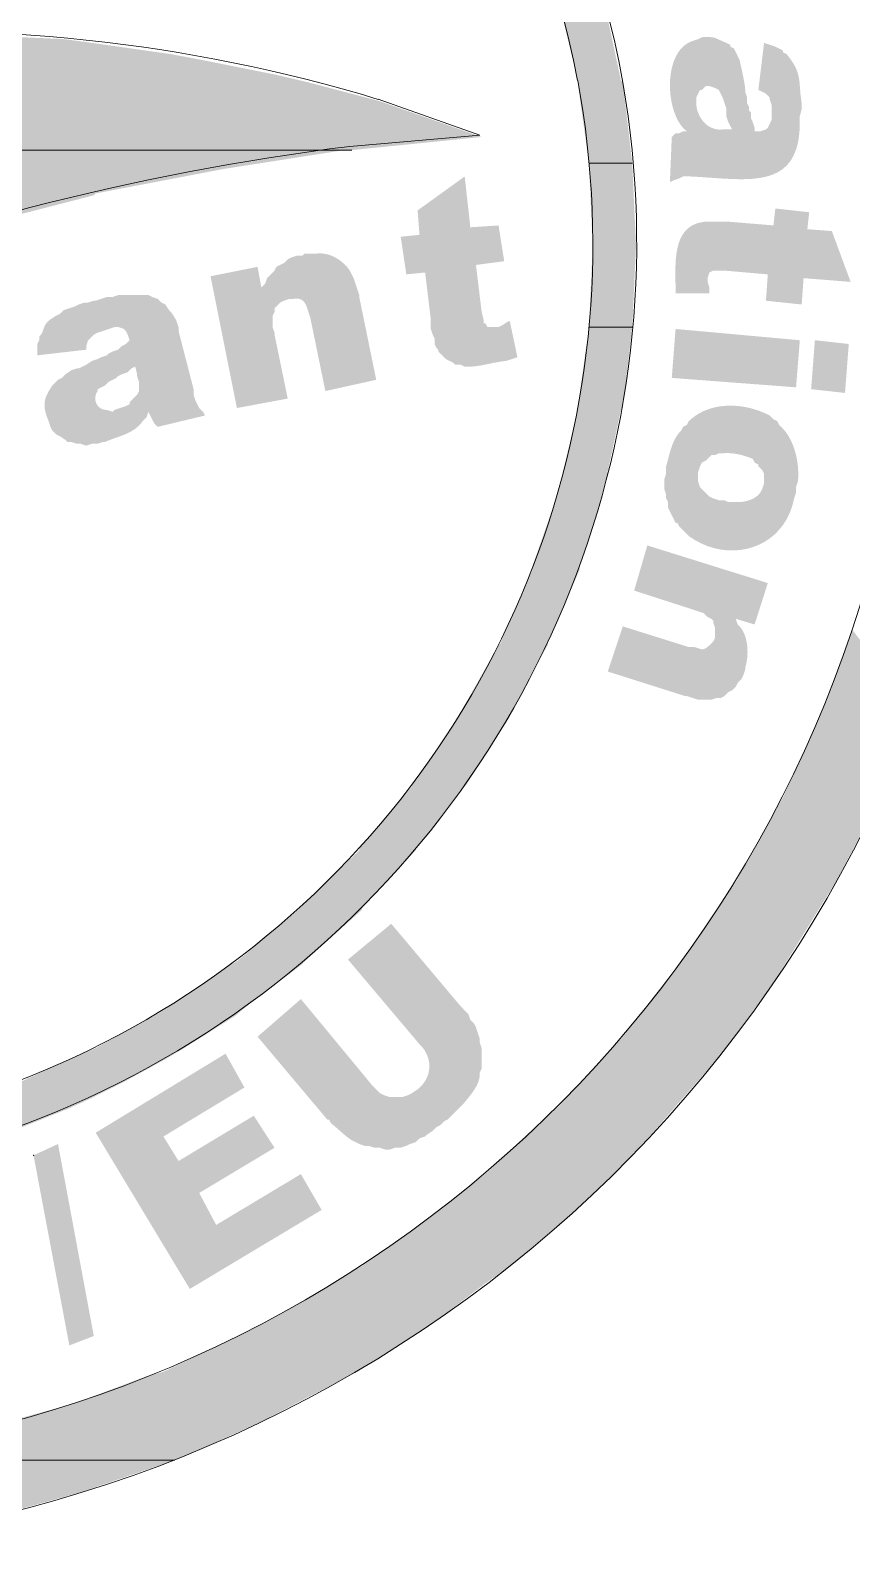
# Model space of a CAD drawing. Header units: inches. Extents: x 0 to 139, y 0 to 117.
# Drawn here: x 97.924 to 100.282, y 57.788 to 62.154 of the extents above; entities that cross this region are included whole.
import ezdxf

# ---------------------------------------------------------------- set-up
doc = ezdxf.new("R2010")
doc.units = ezdxf.units.IN
doc.header["$MEASUREMENT"] = 0
doc.layers.add('Color-3-Line_Weight-0', color=3, linetype='Continuous', lineweight=0)
doc.layers.add('Color-3-Line_Weight-20', color=3, linetype='Continuous', lineweight=20)

msp = doc.modelspace()

# ---------------------------------------------------------------- hatches: boundary and pattern name
at = {"layer": 'Color-3-Line_Weight-0'}
for points in [[(99.4417, 62.2376), (99.4958, 62.0105), (99.6202, 62.0105)], [(99.4417, 62.2376), (99.5715, 62.2376), (99.6202, 62.0105)], [(99.4958, 62.0105), (99.4958, 62.0051), (99.6256, 62.0051)], [(99.4958, 62.0105), (99.6202, 62.0105), (99.6256, 62.0051)], [(99.4958, 62.0051), (99.5282, 61.7726), (99.6526, 61.7726)], [(99.4958, 62.0051), (99.6256, 62.0051), (99.6526, 61.7726)], [(95.8949, 61.8105), (95.7759, 61.7564), (98.4793, 61.7564)], [(95.8949, 61.8105), (98.8254, 61.8105), (98.4793, 61.7564)], [(95.7759, 61.7564), (95.6137, 61.6861), (98.1117, 61.6861)], [(95.7759, 61.7564), (98.4793, 61.7564), (98.1117, 61.6861)], [(99.5282, 61.7726), (99.5391, 61.5347), (99.6634, 61.5347)], [(99.5282, 61.7726), (99.6526, 61.7726), (99.6634, 61.5347)], [(95.6137, 61.6861), (95.6083, 61.6807), (98.1063, 61.6807)], [(95.6083, 61.6807), (98.1063, 61.6807), (97.7494, 61.5888)], [(95.6137, 61.6861), (98.1117, 61.6861), (98.1063, 61.6807)], [(99.5391, 61.5347), (99.5282, 61.3022), (99.6526, 61.3022)], [(99.5391, 61.5347), (99.6634, 61.5347), (99.6526, 61.3022)], [(99.5282, 61.3022), (99.4958, 61.0697), (99.6256, 61.0697)], [(99.5282, 61.3022), (99.6526, 61.3022), (99.6256, 61.0697)], [(99.4958, 61.0643), (99.4417, 60.8372), (99.5715, 60.8372)], [(99.4958, 61.0697), (99.4958, 61.0643), (99.6202, 61.0643)], [(99.4958, 61.0697), (99.6256, 61.0697), (99.6202, 61.0643)], [(99.4958, 61.0643), (99.6202, 61.0643), (99.5715, 60.8372)], [(99.4417, 60.8318), (99.366, 60.6156), (99.5012, 60.6156)], [(99.4417, 60.8372), (99.4417, 60.8318), (99.5715, 60.8318)], [(99.4417, 60.8372), (99.5715, 60.8372), (99.5715, 60.8318)], [(99.4417, 60.8318), (99.5715, 60.8318), (99.5012, 60.6156)], [(99.366, 60.6156), (99.366, 60.6047), (99.5012, 60.6047)], [(99.366, 60.6156), (99.5012, 60.6156), (99.5012, 60.6047)], [(99.366, 60.6047), (99.2741, 60.3939), (99.4093, 60.3939)], [(99.366, 60.6047), (99.5012, 60.6047), (99.4093, 60.3939)], [(99.2741, 60.3939), (99.2687, 60.3885), (99.4093, 60.3885)], [(99.2741, 60.3939), (99.4093, 60.3939), (99.4093, 60.3885)], [(100.2852, 60.4317), (100.1987, 60.1992), (100.4636, 60.1992)], [(99.2687, 60.3885), (99.1552, 60.1884), (99.3012, 60.1884)], [(99.2687, 60.3885), (99.4093, 60.3885), (99.3012, 60.1884)], [(99.1552, 60.183), (99.02, 59.9884), (99.1768, 59.9884)], [(99.1552, 60.1884), (99.1552, 60.183), (99.3012, 60.183)], [(99.1552, 60.1884), (99.3012, 60.1884), (99.3012, 60.183)], [(99.1552, 60.183), (99.3012, 60.183), (99.1768, 59.9884)], [(100.1987, 60.1992), (100.1825, 60.1668), (100.4528, 60.1668)], [(100.1987, 60.1992), (100.4636, 60.1992), (100.4528, 60.1668)], [(100.1825, 60.1668), (100.0851, 59.9505), (100.3609, 59.9505)], [(100.1825, 60.1668), (100.4528, 60.1668), (100.3609, 59.9505)], [(99.02, 59.983), (98.8686, 59.8045), (99.0308, 59.8045)], [(99.02, 59.9884), (99.02, 59.983), (99.1714, 59.983)], [(99.02, 59.9884), (99.1768, 59.9884), (99.1714, 59.983)], [(99.02, 59.983), (99.1714, 59.983), (99.0308, 59.8045)], [(100.0635, 59.9127), (99.95, 59.7072), (100.2365, 59.7072)], [(100.0851, 59.9505), (100.0635, 59.9127), (100.3447, 59.9127)], [(100.0635, 59.9127), (100.3447, 59.9127), (100.2365, 59.7072)], [(100.0851, 59.9505), (100.3609, 59.9505), (100.3447, 59.9127)], [(98.8686, 59.7991), (98.701, 59.6369), (98.8794, 59.6369)], [(98.8686, 59.8045), (98.8686, 59.7991), (99.0308, 59.7991)], [(98.8686, 59.8045), (99.0308, 59.8045), (99.0308, 59.7991)], [(98.8686, 59.7991), (99.0308, 59.7991), (98.8794, 59.6369)], [(99.95, 59.7072), (99.9175, 59.664), (100.2095, 59.664)], [(99.95, 59.7072), (100.2365, 59.7072), (100.2095, 59.664)], [(99.9175, 59.664), (99.7932, 59.4801), (100.096, 59.4801)], [(99.9175, 59.664), (100.2095, 59.664), (100.096, 59.4801)], [(98.6902, 59.6261), (98.5172, 59.4801), (98.7118, 59.4801)], [(98.701, 59.6369), (98.6902, 59.6261), (98.874, 59.6261)], [(98.6902, 59.6261), (98.874, 59.6261), (98.7118, 59.4801)], [(98.701, 59.6369), (98.8794, 59.6369), (98.874, 59.6261)], [(98.5172, 59.4801), (98.4955, 59.4693), (98.701, 59.4693)], [(98.5172, 59.4801), (98.7118, 59.4801), (98.701, 59.4693)], [(99.7932, 59.4801), (99.7499, 59.4261), (100.0635, 59.4261)], [(99.7932, 59.4801), (100.096, 59.4801), (100.0635, 59.4261)], [(98.4955, 59.4693), (98.3225, 59.3504), (98.5442, 59.3504)], [(98.4955, 59.4693), (98.701, 59.4693), (98.5442, 59.3504)], [(99.7499, 59.4261), (99.6256, 59.2639), (99.9446, 59.2639)], [(99.7499, 59.4261), (100.0635, 59.4261), (99.9446, 59.2639)], [(98.3225, 59.3504), (98.2793, 59.3233), (98.5118, 59.3233)], [(98.3225, 59.3504), (98.5442, 59.3504), (98.5118, 59.3233)], [(98.2793, 59.3233), (98.1117, 59.2314), (98.3658, 59.2314)], [(98.2793, 59.3233), (98.5118, 59.3233), (98.3658, 59.2314)], [(99.6256, 59.2639), (99.5661, 59.199), (99.8959, 59.199)], [(99.6256, 59.2639), (99.9446, 59.2639), (99.8959, 59.199)], [(98.1117, 59.2314), (98.036, 59.199), (98.3117, 59.199)], [(98.1117, 59.2314), (98.3658, 59.2314), (98.3117, 59.199)], [(98.036, 59.199), (97.8954, 59.1341), (98.1928, 59.1341)], [(98.036, 59.199), (98.3117, 59.199), (98.1928, 59.1341)], [(99.5661, 59.199), (99.4417, 59.0638), (99.777, 59.0638)], [(99.5661, 59.199), (99.8959, 59.199), (99.777, 59.0638)], [(97.8954, 59.1341), (97.7548, 59.0908), (98.1063, 59.0908)], [(97.8954, 59.1341), (98.1928, 59.1341), (98.1063, 59.0908)], [(97.7548, 59.0908), (97.6683, 59.0584), (98.036, 59.0584)], [(97.7548, 59.0908), (98.1063, 59.0908), (98.036, 59.0584)], [(97.6683, 59.0584), (98.036, 59.0584), (97.9008, 59.0043)], [(99.4417, 59.0638), (99.3552, 58.9881), (99.7121, 58.9881)], [(99.4417, 59.0638), (99.777, 59.0638), (99.7121, 58.9881)], [(99.3552, 58.9881), (99.2363, 58.8746), (99.6039, 58.8746)], [(99.3552, 58.9881), (99.7121, 58.9881), (99.6039, 58.8746)], [(99.2363, 58.8746), (99.1281, 58.7881), (99.5174, 58.7881)], [(99.2363, 58.8746), (99.6039, 58.8746), (99.5174, 58.7881)], [(99.1281, 58.7881), (99.02, 58.707), (99.4201, 58.707)], [(99.1281, 58.7881), (99.5174, 58.7881), (99.4201, 58.707)], [(99.02, 58.707), (98.874, 58.6042), (99.3012, 58.6042)], [(99.02, 58.707), (99.4201, 58.707), (99.3012, 58.6042)], [(98.874, 58.6042), (98.7929, 58.5556), (99.2309, 58.5556)], [(98.874, 58.6042), (99.3012, 58.6042), (99.2309, 58.5556)], [(98.7929, 58.5556), (98.5875, 58.4366), (99.0741, 58.4366)], [(98.7929, 58.5556), (99.2309, 58.5556), (99.0741, 58.4366)], [(98.5875, 58.4366), (98.555, 58.4204), (99.047, 58.4204)], [(98.5875, 58.4366), (99.0741, 58.4366), (99.047, 58.4204)], [(98.555, 58.4204), (98.3063, 58.3014), (98.8632, 58.3014)], [(98.555, 58.4204), (99.047, 58.4204), (98.8632, 58.3014)], [(98.3063, 58.3014), (98.2631, 58.2906), (98.8416, 58.2906)], [(98.3063, 58.3014), (98.8632, 58.3014), (98.8416, 58.2906)], [(98.2631, 58.2906), (98.0468, 58.2095), (98.6848, 58.2095)], [(98.2631, 58.2906), (98.8416, 58.2906), (98.6848, 58.2095)], [(98.0468, 58.2095), (97.8684, 58.1609), (98.5929, 58.1609)], [(98.0468, 58.2095), (98.6848, 58.2095), (98.5929, 58.1609)], [(97.7819, 58.1338), (97.5115, 58.0798), (98.4144, 58.0798)], [(97.8684, 58.1609), (97.7819, 58.1338), (98.5334, 58.1338)], [(97.7819, 58.1338), (98.5334, 58.1338), (98.4144, 58.0798)], [(97.8684, 58.1609), (98.5929, 58.1609), (98.5334, 58.1338)], [(97.5115, 58.0798), (97.2412, 58.0473), (98.3387, 58.0473)], [(97.5115, 58.0798), (98.4144, 58.0798), (98.3387, 58.0473)], [(95.6191, 58.0365), (95.857, 57.9554), (98.0684, 57.9554)], [(95.6191, 58.0365), (98.3063, 58.0365), (98.0684, 57.9554)], [(97.1979, 58.0473), (96.9654, 58.0365), (98.3063, 58.0365)], [(97.1979, 58.0473), (98.3333, 58.0473), (98.3063, 58.0365)], [(95.857, 57.9554), (98.0684, 57.9554), (97.7981, 57.8797)]]:
    msp.add_hatch(color=256, dxfattribs=at).paths.add_polyline_path(points)
at = {"layer": 'Color-3-Line_Weight-20'}
for points in [[(97.398, 62.1403), (97.2249, 62.1295), (98.0198, 62.1295)], [(97.398, 62.1403), (97.771, 62.1403), (98.0198, 62.1295)], [(97.0898, 62.1186), (96.9005, 62.0862), (98.3279, 62.0862)], [(97.2249, 62.1295), (97.0898, 62.1186), (98.1008, 62.1186)], [(97.0898, 62.1186), (98.1008, 62.1186), (98.3279, 62.0862)], [(97.2249, 62.1295), (98.0198, 62.1295), (98.1008, 62.1186)], [(100.1392, 61.9294), (100.1392, 61.9456), (100.1378, 61.9545), (100.1367, 61.9629), (100.1358, 61.9708), (100.1351, 61.9783), (100.1346, 61.9855), (100.134, 61.9923), (100.1335, 61.9989), (100.1329, 62.0053), (100.1322, 62.0116), (100.1312, 62.0177), (100.13, 62.0239), (100.1284, 62.03), (100.1264, 62.0362), (100.124, 62.0426), (100.121, 62.0491), (100.1175, 62.0558), (100.1132, 62.0629), (100.1083, 62.0702), (100.1025, 62.078), (100.096, 62.0862), (100.0851, 62.0916), (100.0851, 62.097), (100.0635, 62.1078), (100.0527, 61.9132), (100.0527, 61.897), (100.0419, 61.8753), (100.0365, 61.8699), (100.0203, 61.8645), (100.004, 61.8645), (100.004, 61.8753), (99.9986, 61.8916), (99.9932, 61.9024), (99.9932, 61.9186), (99.9878, 61.924), (99.9878, 61.9348), (99.9824, 61.9456), (99.9824, 61.9618), (99.977, 61.9781), (99.9771, 61.9808), (99.977, 61.9841), (99.9767, 61.9879), (99.9763, 61.9921), (99.9757, 61.9967), (99.9749, 62.0015), (99.9741, 62.0066), (99.9731, 62.012), (99.9721, 62.0174), (99.971, 62.0229), (99.9698, 62.0284), (99.9686, 62.034), (99.9675, 62.0394), (99.9663, 62.0446), (99.9652, 62.0497), (99.9641, 62.0545), (99.9631, 62.059), (99.9622, 62.0631), (99.9614, 62.0668), (99.9608, 62.07), (99.95, 62.0916), (99.9392, 61.8699), (99.9121, 61.8699), (99.9054, 61.8695), (99.8989, 61.8698), (99.8926, 61.8708), (99.8866, 61.8724), (99.8808, 61.8745), (99.8753, 61.8773), (99.8701, 61.8805), (99.8652, 61.8842), (99.8607, 61.8883), (99.8564, 61.8929), (99.8526, 61.8978), (99.8491, 61.903), (99.8459, 61.9084), (99.8432, 61.9141), (99.841, 61.92), (99.8391, 61.9261), (99.8377, 61.9322), (99.8368, 61.9385), (99.8364, 61.9448), (99.8364, 61.951), (99.8418, 62.1295), (99.8256, 62.1241), (99.8131, 62.1186), (99.8019, 62.1109), (99.7922, 62.1014), (99.7839, 62.0903), (99.7769, 62.0776), (99.7712, 62.0638), (99.7668, 62.0489), (99.7636, 62.0332), (99.7616, 62.017), (99.7608, 62.0004), (99.7611, 61.9837), (99.7625, 61.9672), (99.765, 61.9509), (99.7685, 61.9352), (99.773, 61.9202), (99.7785, 61.9062), (99.7849, 61.8934), (99.7922, 61.8821), (99.8004, 61.8724), (99.8094, 61.8645), (99.8094, 61.7348), (99.8202, 61.7348), (99.844, 61.7335), (99.8676, 61.7319), (99.891, 61.7302), (99.9139, 61.7287), (99.9364, 61.7276), (99.9582, 61.727), (99.9793, 61.7271), (99.9995, 61.7282), (100.0188, 61.7305), (100.037, 61.7342), (100.0539, 61.7394), (100.0696, 61.7464), (100.0838, 61.7554), (100.0965, 61.7666), (100.1076, 61.7802), (100.1168, 61.7964), (100.1242, 61.8155), (100.1296, 61.8375), (100.1328, 61.8628), (100.1338, 61.8916), (100.1338, 61.9078)], [(99.95, 62.0916), (99.9446, 62.1024), (99.9338, 62.1078), (99.9338, 62.1132), (99.9229, 62.1186), (99.9172, 62.121), (99.9122, 62.1231), (99.9079, 62.125), (99.904, 62.1267), (99.9007, 62.1283), (99.8977, 62.1296), (99.895, 62.1308), (99.8926, 62.1318), (99.8903, 62.1327), (99.8881, 62.1334), (99.8859, 62.134), (99.8836, 62.1344), (99.8811, 62.1348), (99.8784, 62.135), (99.8754, 62.1352), (99.872, 62.1352), (99.868, 62.1352), (99.8636, 62.1352), (99.8585, 62.135), (99.8527, 62.1349), (99.8418, 62.1295), (99.8364, 61.951), (99.8364, 61.9618), (99.8418, 61.9727), (99.8472, 61.9835), (99.8527, 61.9835), (99.8635, 61.9943), (99.8743, 61.9943), (99.8905, 61.9889), (99.9013, 61.9835), (99.9121, 61.9618), (99.9229, 61.9294), (99.9229, 61.9078), (99.9283, 61.8916), (99.9392, 61.8699)], [(100.0635, 62.1078), (100.0311, 62.1186), (100.0148, 61.9835), (100.0365, 61.9727), (100.0473, 61.9618), (100.0473, 61.9564), (100.0527, 61.9402), (100.0527, 61.9132)], [(96.7816, 62.07), (96.5924, 62.0267), (98.6307, 62.0267)], [(96.9005, 62.0862), (96.7816, 62.07), (98.4144, 62.07)], [(96.7816, 62.07), (98.4144, 62.07), (98.6307, 62.0267)], [(96.9005, 62.0862), (98.3279, 62.0862), (98.4144, 62.07)], [(96.5924, 62.0267), (96.4788, 62.0051), (98.7226, 62.0051)], [(96.5924, 62.0267), (98.6307, 62.0267), (98.7226, 62.0051)], [(96.4788, 62.0051), (96.2896, 61.951), (98.9281, 61.951)], [(96.4788, 62.0051), (98.7226, 62.0051), (98.9281, 61.951)], [(96.1814, 61.9186), (95.9976, 61.8483), (99.2201, 61.8483)], [(96.2896, 61.951), (96.1814, 61.9186), (99.02, 61.9186)], [(96.1814, 61.9186), (99.02, 61.9186), (99.2201, 61.8483)], [(96.2896, 61.951), (98.9281, 61.951), (99.02, 61.9186)], [(95.9976, 61.8483), (95.9003, 61.8105), (98.847, 61.8105)], [(95.9976, 61.8483), (99.2201, 61.8483), (98.847, 61.8105)], [(99.8094, 61.7348), (99.8094, 61.8645), (99.7986, 61.8645), (99.7878, 61.8591), (99.777, 61.8591), (99.7661, 61.8483), (99.7607, 61.7185), (99.7715, 61.7239), (99.7878, 61.7294), (99.7986, 61.7348)], [(99.1714, 61.7348), (99.0362, 61.6374), (99.0416, 61.5671), (98.9876, 61.5617), (99.0038, 61.4536), (99.0578, 61.459), (99.0741, 61.3238), (99.0741, 61.2968), (99.0795, 61.2806), (99.0849, 61.2698), (99.2525, 61.3022), (99.2363, 61.3022), (99.2309, 61.313), (99.2255, 61.313), (99.2255, 61.3238), (99.2201, 61.3455), (99.2038, 61.4806), (99.2849, 61.4915), (99.2687, 61.5942), (99.1876, 61.5888)], [(100.2798, 61.432), (100.2257, 61.578), (100.1554, 61.5834), (100.1608, 61.632), (100.0635, 61.6428), (100.0581, 61.5942), (99.9283, 61.605), (99.8743, 61.605), (99.8689, 61.4428), (99.8743, 61.459), (99.8851, 61.4644), (99.9175, 61.4644), (100.0419, 61.4536), (100.0365, 61.3779), (100.1392, 61.3671), (100.1446, 61.4428)], [(99.8743, 61.3995), (99.8743, 61.4158), (99.8689, 61.432), (99.8689, 61.4428), (99.8743, 61.605), (99.8635, 61.605), (99.8494, 61.6031), (99.8369, 61.5996), (99.8259, 61.5948), (99.8163, 61.5887), (99.8081, 61.5815), (99.801, 61.5732), (99.795, 61.564), (99.7901, 61.554), (99.7861, 61.5433), (99.783, 61.5319), (99.7806, 61.5201), (99.7788, 61.5079), (99.7776, 61.4955), (99.7769, 61.4829), (99.7765, 61.4702), (99.7764, 61.4577), (99.7765, 61.4453), (99.7767, 61.4332), (99.7769, 61.4215), (99.777, 61.4104), (99.777, 61.3995)], [(98.7118, 61.5131), (98.7064, 61.5077), (98.6902, 61.5077), (98.674, 61.5023), (98.6632, 61.4969), (98.6523, 61.486), (98.6307, 61.4752), (98.6253, 61.4644), (98.6037, 61.4428), (98.5983, 61.4266), (98.5875, 61.4158), (98.847, 61.4536), (98.8416, 61.4644), (98.8383, 61.4689), (98.8348, 61.4733), (98.831, 61.4775), (98.8271, 61.4816), (98.823, 61.4855), (98.8186, 61.4893), (98.8142, 61.4928), (98.8095, 61.4961), (98.8047, 61.4992), (98.7997, 61.5021), (98.7947, 61.5047), (98.7894, 61.507), (98.7841, 61.509), (98.7787, 61.5107), (98.7731, 61.512), (98.7675, 61.513), (98.7618, 61.5136), (98.756, 61.5138), (98.7502, 61.5137), (98.7443, 61.5131), (98.728, 61.5131)], [(98.5766, 61.4752), (98.4415, 61.4482), (98.5172, 61.0697), (98.6632, 61.0968), (98.6253, 61.2806), (98.6253, 61.286), (98.6199, 61.3022), (98.6199, 61.3347), (98.6253, 61.3455), (98.6253, 61.3563), (98.6307, 61.3617), (98.6415, 61.3725), (98.6523, 61.3779), (98.6686, 61.3833), (98.8578, 61.4266), (98.8524, 61.4428), (98.847, 61.4536), (98.5875, 61.4158)], [(98.1117, 61.3779), (98.1063, 61.3779), (98.09, 61.3725), (98.0792, 61.3725), (98.063, 61.3671), (98.0522, 61.3617), (98.036, 61.3563), (98.0198, 61.3509), (98.0089, 61.3401), (97.9981, 61.3347), (97.9915, 61.3308), (97.9858, 61.3272), (97.981, 61.3237), (97.9769, 61.3203), (97.9735, 61.3171), (97.9707, 61.3139), (97.9684, 61.3109), (97.9666, 61.3079), (97.9651, 61.3051), (97.9639, 61.3023), (97.9629, 61.2995), (97.962, 61.2968), (97.9611, 61.2941), (97.9602, 61.2914), (97.9592, 61.2888), (97.958, 61.2861), (97.9565, 61.2834), (97.9546, 61.2807), (97.9523, 61.278), (97.9495, 61.2752), (97.9495, 61.2644), (97.944, 61.2536), (98.1495, 61.2968), (98.1657, 61.3022), (98.1765, 61.3022), (98.1928, 61.2968), (98.1982, 61.2914), (98.2036, 61.2806), (98.209, 61.2644), (98.1982, 61.2536), (98.1874, 61.2481), (98.1765, 61.2373), (98.1603, 61.2319), (98.1495, 61.2265), (98.1441, 61.2211), (98.1279, 61.2157), (98.1171, 61.2103), (98.1008, 61.2049), (98.0846, 61.1941), (98.063, 61.1833), (98.0576, 61.1833), (98.0414, 61.1779), (98.0252, 61.167), (98.0143, 61.1562), (98.0035, 61.1508), (97.9927, 61.14), (98.2252, 61.1887), (98.2306, 61.167), (98.2306, 61.1616), (98.236, 61.1454), (98.236, 61.1184), (98.2306, 61.1076), (98.209, 61.0859), (98.209, 61.0805), (98.1982, 61.0751), (98.1819, 61.0697), (98.1657, 61.0643), (97.9819, 61.0157), (97.9873, 61.0048), (97.9981, 60.994), (98.0089, 60.9886), (98.0252, 60.9778), (98.0306, 60.9724), (98.0414, 60.9724), (98.0576, 60.967), (98.0684, 60.967), (98.0846, 60.9616), (98.1008, 60.967), (98.1171, 60.967), (98.1333, 60.9724), (98.1387, 60.9724), (98.1449, 60.975), (98.1511, 60.9775), (98.1571, 60.9798), (98.1632, 60.982), (98.1691, 60.9841), (98.175, 60.9861), (98.1808, 60.9882), (98.1865, 60.9903), (98.1921, 60.9924), (98.1977, 60.9947), (98.2031, 60.9971), (98.2084, 60.9997), (98.2137, 61.0026), (98.2188, 61.0057), (98.2238, 61.0091), (98.2286, 61.0128), (98.2334, 61.0169), (98.238, 61.0214), (98.2425, 61.0264), (98.2468, 61.0319), (98.2576, 61.0427), (98.2631, 61.0589), (98.3982, 61.0914), (98.3928, 61.1076), (98.3928, 61.1238), (98.3496, 61.2914), (98.3496, 61.3022), (98.3442, 61.3184), (98.3387, 61.3293), (98.3279, 61.3455), (98.3225, 61.3509), (98.3117, 61.3671), (98.3009, 61.3725), (98.2901, 61.3833), (98.2739, 61.3887), (98.2631, 61.3941), (98.1765, 61.3941), (98.1603, 61.3887), (98.1441, 61.3887), (98.1279, 61.3833)], [(98.8578, 61.4266), (98.6686, 61.3833), (98.6794, 61.3833), (98.6849, 61.3839), (98.6898, 61.384), (98.6943, 61.3835), (98.6982, 61.3825), (98.7018, 61.3811), (98.7049, 61.3792), (98.7077, 61.377), (98.7101, 61.3744), (98.7123, 61.3715), (98.7142, 61.3683), (98.7159, 61.3649), (98.7175, 61.3613), (98.7189, 61.3575), (98.7202, 61.3535), (98.7214, 61.3495), (98.7226, 61.3454), (98.7239, 61.3413), (98.7252, 61.3372), (98.7265, 61.3332), (98.728, 61.3293), (98.7713, 61.1184), (98.9173, 61.1508), (98.8686, 61.3887), (98.8686, 61.3941), (98.8632, 61.4104)], [(99.3012, 61.3184), (99.2957, 61.3184), (99.2795, 61.3076), (99.2687, 61.3022), (99.2525, 61.3022), (99.0849, 61.2698), (99.0849, 61.2536), (99.0903, 61.2427), (99.0957, 61.2373), (99.0957, 61.2319), (99.1173, 61.2103), (99.139, 61.1995), (99.1444, 61.1941), (99.1606, 61.1941), (99.1714, 61.1887), (99.1776, 61.1884), (99.1837, 61.1884), (99.1898, 61.1886), (99.1958, 61.189), (99.2018, 61.1896), (99.2077, 61.1904), (99.2136, 61.1913), (99.2195, 61.1923), (99.2254, 61.1934), (99.2313, 61.1946), (99.2371, 61.1958), (99.243, 61.197), (99.2488, 61.1983), (99.2547, 61.1995), (99.2606, 61.2006), (99.2665, 61.2017), (99.2724, 61.2027), (99.2783, 61.2036), (99.2843, 61.2043), (99.2903, 61.2049), (99.3066, 61.2103), (99.3228, 61.2157)], [(97.944, 61.2536), (97.944, 61.2211), (98.0846, 61.2373), (98.0846, 61.2481), (98.09, 61.2644), (98.1063, 61.2806), (98.1171, 61.286), (98.1333, 61.2914), (98.1495, 61.2968)], [(100.123, 61.1292), (100.1338, 61.2644), (99.777, 61.2968), (99.7661, 61.1562)], [(100.2636, 61.113), (100.2744, 61.2536), (100.1771, 61.2644), (100.1662, 61.1238)], [(97.9927, 61.14), (97.9873, 61.1346), (97.9836, 61.129), (97.9802, 61.1236), (97.9771, 61.1185), (97.9744, 61.1135), (97.972, 61.1087), (97.97, 61.104), (97.9682, 61.0993), (97.9669, 61.0948), (97.9658, 61.0902), (97.9651, 61.0856), (97.9648, 61.081), (97.9647, 61.0763), (97.965, 61.0715), (97.9657, 61.0665), (97.9667, 61.0614), (97.968, 61.056), (97.9696, 61.0505), (97.9716, 61.0446), (97.9739, 61.0384), (97.9765, 61.0319), (97.9819, 61.0157), (98.1657, 61.0643), (98.1603, 61.0589), (98.1441, 61.0643), (98.14, 61.0644), (98.1361, 61.0649), (98.1324, 61.0658), (98.129, 61.0672), (98.1258, 61.0689), (98.1229, 61.071), (98.1202, 61.0733), (98.1179, 61.076), (98.1158, 61.0789), (98.1141, 61.082), (98.1127, 61.0853), (98.1116, 61.0888), (98.1109, 61.0923), (98.1106, 61.096), (98.1106, 61.0998), (98.1111, 61.1035), (98.1119, 61.1073), (98.1132, 61.1111), (98.1149, 61.1148), (98.1171, 61.1184), (98.1171, 61.1238), (98.1387, 61.1346), (98.1495, 61.1454), (98.1711, 61.1562), (98.1765, 61.1616), (98.1874, 61.167), (98.2036, 61.1725), (98.2144, 61.1833), (98.2252, 61.1887)], [(98.3982, 61.0914), (98.2631, 61.0589), (98.2793, 61.0265), (98.2901, 61.0157), (98.4253, 61.0481), (98.4198, 61.0589), (98.409, 61.0697), (98.4036, 61.0805)], [(100.0689, 61.0319), (100.0581, 61.0373), (100.0473, 61.0481), (100.0365, 61.0535), (100.0252, 61.0584), (100.0137, 61.0628), (100.0018, 61.0666), (99.9897, 61.0698), (99.9775, 61.0725), (99.9651, 61.0745), (99.9526, 61.0758), (99.9401, 61.0765), (99.9276, 61.0765), (99.9151, 61.0757), (99.9028, 61.0742), (99.8907, 61.0719), (99.8788, 61.0688), (99.8672, 61.0649), (99.8558, 61.0601), (99.8449, 61.0544), (99.8344, 61.0478), (99.8243, 61.0403), (99.8148, 61.0319), (99.8094, 61.0211), (99.7986, 61.0157), (99.7932, 61.0048), (99.7892, 61.0008), (99.7855, 60.9965), (99.7821, 60.992), (99.779, 60.9873), (99.7762, 60.9824), (99.7735, 60.9774), (99.7711, 60.9723), (99.7689, 60.967), (99.7669, 60.9617), (99.765, 60.9563), (99.7632, 60.9508), (99.7615, 60.9453), (99.76, 60.9398), (99.7585, 60.9343), (99.757, 60.9287), (99.7556, 60.9233), (99.7542, 60.9179), (99.7528, 60.9125), (99.7514, 60.9073), (99.7499, 60.9021), (99.7499, 60.8805), (99.7445, 60.8643), (99.7445, 60.8372), (99.7499, 60.821), (99.7499, 60.8102), (99.7553, 60.7994), (99.7553, 60.7832), (99.777, 60.7399), (99.7824, 60.7399), (99.7878, 60.7291), (99.8094, 60.7075), (99.8418, 60.8859), (99.8472, 60.9021), (99.8527, 60.9129), (99.8635, 60.9183), (99.8743, 60.9291), (99.8797, 60.9346), (99.8905, 60.9346), (99.9013, 60.94), (99.9175, 60.94), (99.9217, 60.9402), (99.9258, 60.9402), (99.9299, 60.9401), (99.9341, 60.9399), (99.9382, 60.9396), (99.9423, 60.9392), (99.9464, 60.9386), (99.9505, 60.938), (99.9546, 60.9373), (99.9587, 60.9364), (99.9628, 60.9355), (99.9669, 60.9345), (99.9709, 60.9334), (99.9749, 60.9322), (99.9789, 60.9309), (99.9829, 60.9296), (99.9869, 60.9282), (99.9908, 60.9268), (99.9947, 60.9253), (99.9986, 60.9237), (100.004, 60.9129), (100.0148, 60.9075), (100.0148, 60.9021), (100.0257, 60.8913), (100.0311, 60.8805), (100.0311, 60.8535)], [(100.123, 60.8426), (100.1284, 60.8589), (100.129, 60.8672), (100.1293, 60.8758), (100.1293, 60.8845), (100.1289, 60.8933), (100.1282, 60.9022), (100.1272, 60.9112), (100.1258, 60.9202), (100.1241, 60.9292), (100.122, 60.9381), (100.1196, 60.9469), (100.1168, 60.9556), (100.1137, 60.964), (100.1101, 60.9723), (100.1062, 60.9803), (100.1019, 60.9881), (100.0972, 60.9955), (100.0921, 61.0025), (100.0866, 61.0092), (100.0807, 61.0153), (100.0743, 61.0211), (100.0689, 61.0319), (100.0311, 60.8535), (100.0257, 60.8372), (100.024, 60.8334), (100.0221, 60.8298), (100.0199, 60.8264), (100.0175, 60.8233), (100.0148, 60.8204), (100.0119, 60.8177), (100.0089, 60.8153), (100.0056, 60.813), (100.0022, 60.811), (99.9987, 60.8091), (99.9951, 60.8074), (99.9914, 60.8059), (99.9876, 60.8046), (99.9838, 60.8034), (99.9799, 60.8024), (99.976, 60.8015), (99.9722, 60.8008), (99.9683, 60.8002), (99.9645, 60.7997), (99.9608, 60.7994), (99.9283, 60.7994), (99.9175, 60.8048), (99.9013, 60.8048), (99.8851, 60.8102), (99.8743, 60.8156), (99.8635, 60.8264), (99.8581, 60.8318), (99.8472, 60.8426), (99.8418, 60.8589), (99.8418, 60.8859), (99.8094, 60.7075), (99.8148, 60.7021), (99.8324, 60.6905), (99.8506, 60.6808), (99.8691, 60.673), (99.8879, 60.6672), (99.9068, 60.6631), (99.9258, 60.661), (99.9446, 60.6606), (99.9631, 60.662), (99.9813, 60.6652), (99.9989, 60.6701), (100.0159, 60.6768), (100.0321, 60.6851), (100.0474, 60.6952), (100.0616, 60.7068), (100.0747, 60.7201), (100.0864, 60.735), (100.0967, 60.7515), (100.1054, 60.7695), (100.1124, 60.7891), (100.1176, 60.8102), (100.123, 60.8264)], [(100.004, 60.4479), (100.0419, 60.5669), (99.6959, 60.675), (99.658, 60.5453), (99.8256, 60.4912), (99.8418, 60.4858), (99.8581, 60.4804), (99.8689, 60.4696), (99.8797, 60.4642), (99.8851, 60.4588), (99.8851, 60.4533), (99.8905, 60.4371), (99.8905, 60.4101), (99.8418, 60.2317), (99.8689, 60.2317), (99.95, 60.4642)], [(99.8418, 60.2317), (99.8905, 60.4101), (99.8851, 60.3993), (99.8797, 60.3935), (99.875, 60.3888), (99.8707, 60.385), (99.867, 60.382), (99.8636, 60.3798), (99.8605, 60.3782), (99.8577, 60.3773), (99.8551, 60.3768), (99.8526, 60.3768), (99.8502, 60.3772), (99.8477, 60.3778), (99.8452, 60.3787), (99.8426, 60.3796), (99.8397, 60.3806), (99.8366, 60.3816), (99.8332, 60.3824), (99.8294, 60.3831), (99.8251, 60.3835), (99.8202, 60.3835), (99.8148, 60.3831), (99.6256, 60.4425), (99.5823, 60.3128), (99.804, 60.2425), (99.8094, 60.2425), (99.8256, 60.2371)], [(99.977, 60.3182), (99.977, 60.3236), (99.9786, 60.3293), (99.98, 60.3353), (99.9812, 60.3416), (99.9822, 60.3481), (99.9829, 60.3547), (99.9834, 60.3616), (99.9836, 60.3685), (99.9835, 60.3754), (99.9831, 60.3824), (99.9824, 60.3894), (99.9814, 60.3963), (99.9801, 60.403), (99.9784, 60.4096), (99.9763, 60.416), (99.9738, 60.4222), (99.971, 60.4281), (99.9677, 60.4337), (99.9641, 60.4388), (99.9599, 60.4436), (99.9554, 60.4479), (99.95, 60.4642), (99.8689, 60.2317), (99.8797, 60.2317), (99.8959, 60.2371), (99.9067, 60.2371), (99.9175, 60.2425), (99.9283, 60.2533), (99.9392, 60.2587), (99.95, 60.2695), (99.9554, 60.2803), (99.9662, 60.2911), (99.9716, 60.302)], [(98.9605, 59.5883), (98.8362, 59.4855), (99.0416, 59.2422), (99.0474, 59.2363), (99.0524, 59.2301), (99.0568, 59.2237), (99.0606, 59.2171), (99.0637, 59.2103), (99.0662, 59.2035), (99.0681, 59.1965), (99.0693, 59.1895), (99.0699, 59.1825), (99.0698, 59.1754), (99.0692, 59.1684), (99.0679, 59.1615), (99.0661, 59.1547), (99.0636, 59.148), (99.0605, 59.1415), (99.0568, 59.1351), (99.0525, 59.1291), (99.0477, 59.1232), (99.0422, 59.1177), (99.0362, 59.1125), (98.8578, 58.9611), (98.8686, 58.9557), (98.8848, 58.9503), (98.8956, 58.9503), (98.9119, 58.9449), (98.9281, 58.9449), (98.9443, 58.9394), (98.9551, 58.9394), (98.9713, 58.9449), (98.9876, 58.9449), (99.0038, 58.9503), (99.0146, 58.9557), (99.0308, 58.9611), (99.0416, 58.9719), (99.0578, 58.9773), (99.0633, 58.9827), (99.0795, 58.9935), (99.0903, 59.0043), (99.1011, 59.0097), (99.1119, 59.0206), (99.1227, 59.026), (99.166, 59.0692), (99.1691, 59.073), (99.1724, 59.0768), (99.1757, 59.0808), (99.1791, 59.0849), (99.1825, 59.0891), (99.186, 59.0934), (99.1894, 59.0978), (99.1927, 59.1023), (99.1959, 59.1069), (99.1989, 59.1116), (99.2018, 59.1163), (99.2045, 59.1211), (99.207, 59.1259), (99.2091, 59.1308), (99.211, 59.1358), (99.2125, 59.1408), (99.2137, 59.1458), (99.2145, 59.1509), (99.2148, 59.156), (99.2146, 59.1611), (99.2201, 59.1719), (99.2201, 59.2314), (99.2146, 59.2476), (99.2146, 59.2584), (99.2038, 59.2909), (99.1984, 59.3017), (99.1876, 59.3125), (99.1822, 59.3287), (99.1606, 59.3504)], [(98.701, 59.372), (98.5766, 59.2639), (98.7767, 59.026), (98.7821, 59.026), (98.7875, 59.0151), (98.7906, 59.0128), (98.7936, 59.0104), (98.7965, 59.008), (98.7995, 59.0055), (98.8024, 59.003), (98.8053, 59.0005), (98.8082, 58.998), (98.811, 58.9954), (98.8139, 58.9929), (98.8168, 58.9903), (98.8197, 58.9878), (98.8226, 58.9852), (98.8255, 58.9827), (98.8284, 58.9803), (98.8314, 58.9778), (98.8344, 58.9755), (98.8375, 58.9731), (98.8406, 58.9708), (98.8438, 58.9686), (98.847, 58.9665), (98.8578, 58.9611), (99.0362, 59.1125), (99.02, 59.1017), (99.0092, 59.0962), (98.993, 59.0908), (98.9551, 59.0908), (98.9389, 59.0962), (98.9281, 59.1017), (98.9065, 59.1233)], [(98.4847, 59.2152), (98.1117, 58.9881), (98.382, 58.5393), (98.7605, 58.7664), (98.701, 58.8692), (98.4577, 58.7232), (98.409, 58.8151), (98.6253, 58.9449), (98.5658, 59.0368), (98.3496, 58.907), (98.3063, 58.9773), (98.5388, 59.1179)], [(97.9332, 58.9232), (98.0035, 58.9557), (98.1063, 58.4042), (98.036, 58.3771)]]:
    msp.add_hatch(color=256, dxfattribs=at).paths.add_polyline_path(points)

# ---------------------------------------------------------------- linework, layer by layer
at = {"layer": 'Color-3-Line_Weight-0', "linetype": 'Continuous'}
for p, q in [((99.2146, 61.8537), (98.9227, 61.9564)), ((95.9003, 61.8105), (98.847, 61.8105)), ((99.5282, 61.7726), (99.6526, 61.7726)), ((99.5282, 61.3022), (99.6526, 61.3022)), ((97.1979, 58.0473), (98.3333, 58.0473)), ((97.2412, 58.0473), (98.3387, 58.0473))]:
    msp.add_line(p, q, dxfattribs=at)
for centre, radius, start, end in [((97.6049, 57.6205), 4.5317, 73.0945, 116.2166), ((96.964, 61.5387), 3.7509, 270.0211, 347.112)]:
    msp.add_arc(centre, radius, start, end, dxfattribs=at)
at = {"layer": 'Color-3-Line_Weight-20', "linetype": 'Continuous'}
for p, q in [((99.2146, 61.8537), (98.8416, 61.8213)), ((95.8949, 61.8105), (98.8254, 61.8105))]:
    msp.add_line(p, q, dxfattribs=at)
for centre, radius, start, end in [((96.9649, 61.528), 2.7031, 10.1652, 174.8089), ((96.9659, 61.5336), 2.5744, 10.6751, 174.6735), ((96.9657, 61.5392), 2.5737, 174.7976, 10.5511), ((96.9642, 61.5439), 2.7011, 175.1418, 9.8324), ((99.7329, 54.677), 7.1997, 97.11176, 126.86444), ((96.9568, 61.5447), 3.5082, 270.1402, 346.3752)]:
    msp.add_arc(centre, radius, start, end, dxfattribs=at)
msp.add_point((97.9332, 58.9232), dxfattribs=at)

doc.saveas('drawing.dxf')
